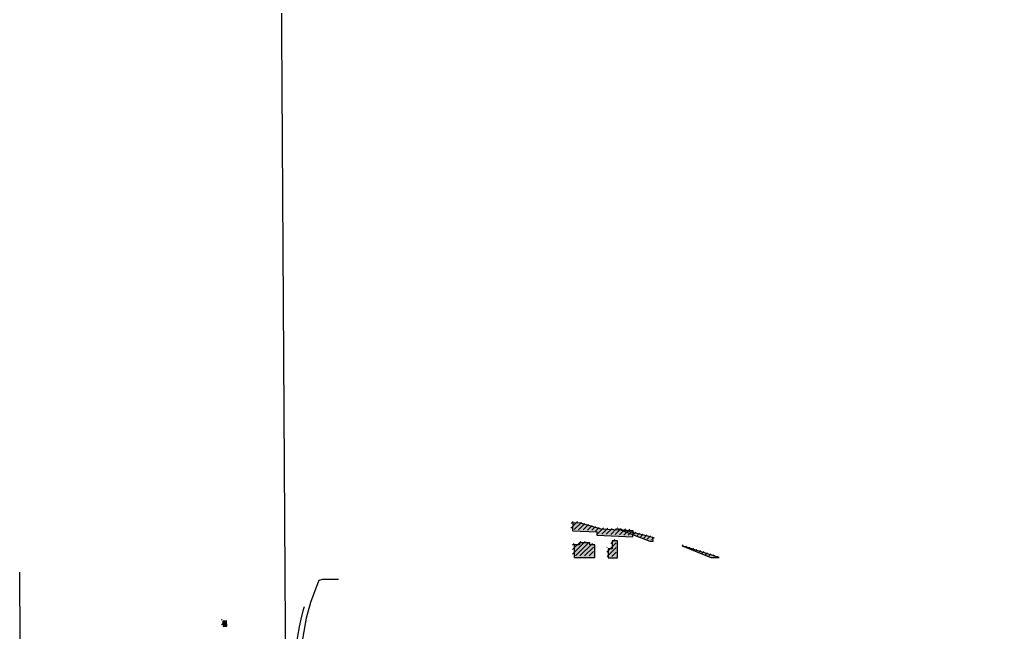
# Model space of a CAD drawing. Extents: x 6438959 to 7279357, y 1424492 to 2039161.
# Drawn here: x 6784008 to 6788840, y 1745462 to 1748452 of the extents above; entities that cross this region are included whole.
import ezdxf

# ---------------------------------------------------------------- set-up
doc = ezdxf.new("R2010")
doc.units = 21
for name, color, linetype in [('BUILDINGS', 9, 'Continuous'), ('CL_LOCAL', 4, 'Continuous'), ('CL_MAJOR', 2, 'Continuous'), ('CL_TRAIL', 6, 'Continuous'), ('PLSS_TWP', 7, 'Continuous')]:
    doc.layers.add(name, color=color, linetype=linetype)

msp = doc.modelspace()

# ---------------------------------------------------------------- hatches: boundary and pattern name
at = {"layer": 'BUILDINGS_HATCH'}
for points in [[(6786706.5, 1745956.8), (6786826.4, 1745951.6), (6786825.6, 1745935.5), (6787002, 1745927.5), (6787003.2, 1745957.4), (6786847.3, 1745964.5), (6786746.6, 1745994.2), (6786708.3, 1745996.1)], [(6787085.6, 1745905.6), (6787100.6, 1745905.7), (6787100.4, 1745922.1), (6787106.9, 1745922.2), (6786928.7, 1745966.2)], [(6786714.7, 1745888), (6786714.9, 1745826.8), (6786816.5, 1745826.9), (6786816.6, 1745888.1), (6786791.7, 1745887.9), (6786791.7, 1745897.7), (6786740.7, 1745897.7), (6786740.8, 1745887.9)], [(6786927.5, 1745907.6), (6786901.4, 1745907.7), (6786901.4, 1745869.1), (6786881.8, 1745869.4), (6786881.6, 1745824.6), (6786927, 1745824.6)], [(6787242.5, 1745884), (6787383.6, 1745826.1), (6787424.3, 1745826.5)], [(6785000, 1745516.4), (6785000.8, 1745490.2), (6785018.7, 1745490.7), (6785017.9, 1745516.9)]]:
    msp.add_hatch(color=251, dxfattribs=at).paths.add_polyline_path(points)
at = {"layer": 'BUILDINGS_SHADOW'}
h = msp.add_hatch(dxfattribs=at)
h.set_pattern_fill('ANSI31', scale=5)
h.paths.add_polyline_path([(6786699.6, 1745964), (6786819.4, 1745958.7), (6786818.7, 1745942.7), (6786995, 1745934.7), (6786996.3, 1745964.6), (6786840.4, 1745971.7), (6786739.7, 1746001.4), (6786701.3, 1746003.3)])
h = msp.add_hatch(dxfattribs=at)
h.set_pattern_fill('ANSI31', scale=5)
h.paths.add_polyline_path([(6787078.7, 1745912.8), (6787093.6, 1745912.9), (6787093.5, 1745929.3), (6787099.9, 1745929.4), (6786921.8, 1745973.4)])
h = msp.add_hatch(dxfattribs=at)
h.set_pattern_fill('ANSI31', scale=5)
h.paths.add_polyline_path([(6786707.8, 1745895.2), (6786708, 1745834), (6786809.6, 1745834.1), (6786809.7, 1745895.3), (6786784.8, 1745895.1), (6786784.7, 1745904.9), (6786733.8, 1745904.9), (6786733.8, 1745895.1)])
h = msp.add_hatch(dxfattribs=at)
h.set_pattern_fill('ANSI31', scale=5)
h.paths.add_polyline_path([(6786920.5, 1745914.8), (6786894.5, 1745914.9), (6786894.5, 1745876.3), (6786874.9, 1745876.5), (6786874.6, 1745831.8), (6786920, 1745831.8)])
h = msp.add_hatch(dxfattribs=at)
h.set_pattern_fill('ANSI31', scale=5)
h.paths.add_polyline_path([(6787235.6, 1745891.2), (6787376.6, 1745833.3), (6787417.3, 1745833.7)])
h = msp.add_hatch(dxfattribs=at)
h.set_pattern_fill('ANSI31', scale=5)
h.paths.add_polyline_path([(6784993.1, 1745523.6), (6784993.9, 1745497.4), (6785011.7, 1745497.9), (6785010.9, 1745524.1)])

# ---------------------------------------------------------------- linework, layer by layer
at = {"layer": 'BUILDINGS'}
for points in [[(6786706.5, 1745956.8), (6786826.4, 1745951.6), (6786825.6, 1745935.5), (6787002, 1745927.5), (6787003.2, 1745957.4), (6786847.3, 1745964.5), (6786746.6, 1745994.2), (6786708.3, 1745996.1), (6786706.5, 1745956.8)], [(6787085.6, 1745905.6), (6787100.6, 1745905.7), (6787100.4, 1745922.1), (6787106.9, 1745922.2), (6786928.7, 1745966.2)], [(6786714.7, 1745888), (6786714.9, 1745826.8), (6786816.5, 1745826.9), (6786816.6, 1745888.1), (6786791.7, 1745887.9), (6786791.7, 1745897.7), (6786740.7, 1745897.7), (6786740.8, 1745887.9), (6786714.7, 1745888)], [(6786927.5, 1745907.6), (6786901.4, 1745907.7), (6786901.4, 1745869.1), (6786881.8, 1745869.4), (6786881.6, 1745824.6), (6786927, 1745824.6), (6786927.5, 1745907.6)], [(6787242.5, 1745884), (6787383.6, 1745826.1), (6787424.3, 1745826.5)], [(6785000, 1745516.4), (6785000.8, 1745490.2), (6785018.7, 1745490.7), (6785017.9, 1745516.9), (6785000, 1745516.4)]]:
    msp.add_lwpolyline(points, close=True, dxfattribs=at)
at = {"layer": 'CL_LOCAL'}
msp.add_lwpolyline([(6784009.2, 1745421.2), (6784008, 1745755.2)], dxfattribs=at)
at = {"layer": 'CL_MAJOR'}
msp.add_lwpolyline([(6785352.8, 1745094.2), (6785353.4, 1745203.1), (6785353.3, 1745265.8), (6785353.8, 1745311.6), (6785356.2, 1745361.2), (6785359.8, 1745401.4), (6785365.5, 1745442.4), (6785373.6, 1745487.9), (6785381.6, 1745525.2), (6785394.1, 1745572.2), (6785398.7, 1745587.3)], dxfattribs=at)
at = {"layer": 'CL_TRAIL'}
msp.add_lwpolyline([(6785564.6, 1745719.8), (6785484.8, 1745719.4), (6785469.2, 1745714.1), (6785453, 1745677.4), (6785427.4, 1745606.7), (6785406.8, 1745530.1), (6785389.5, 1745438.4), (6785380.7, 1745364.6), (6785376.3, 1745292.7), (6785385, 1743278), (6785385.5, 1743171.9), (6785389.9, 1743155.9), (6785404, 1743152.2), (6785482.3, 1743152), (6785537.6, 1743151.9)], dxfattribs=at)
at = {"layer": 'PLSS_TWP'}
msp.add_lwpolyline([(6785275.7, 1749709.4), (6785285.4, 1748388.8), (6785285.4, 1748388.5), (6785293.9, 1747067.4), (6785302.3, 1745746.1), (6785310.8, 1744424.7), (6785319.2, 1743103.4), (6785327, 1741782.9), (6785334.7, 1740462.4), (6785342.4, 1739141.9), (6785350.2, 1737821.4), (6785358, 1736501.2), (6785365.8, 1735181), (6785373.5, 1733860.7), (6785381.3, 1732540.5), (6786747.2, 1732551.9), (6788067.5, 1732563), (6789388, 1732574.3), (6790708.5, 1732585.8), (6792029.3, 1732598.2), (6793350.2, 1732610.8), (6794671.1, 1732623.3)], dxfattribs=at)
msp.add_lwpolyline([(6785275.7, 1749709.4), (6785285.4, 1748388.8), (6785285.4, 1748388.5), (6785293.9, 1747067.4), (6785302.3, 1745746.1), (6785310.8, 1744424.7), (6785319.2, 1743103.4), (6785327, 1741782.9), (6785334.7, 1740462.4), (6785342.4, 1739141.9), (6785350.2, 1737821.4), (6785358, 1736501.2), (6785365.8, 1735181), (6785373.5, 1733860.7), (6785381.3, 1732540.5), (6786747.2, 1732551.9), (6788067.5, 1732563), (6789388, 1732574.3), (6790708.5, 1732585.8), (6792029.3, 1732598.2), (6793350.2, 1732610.8), (6794671.1, 1732623.3)], dxfattribs=at)

doc.saveas('drawing.dxf')
